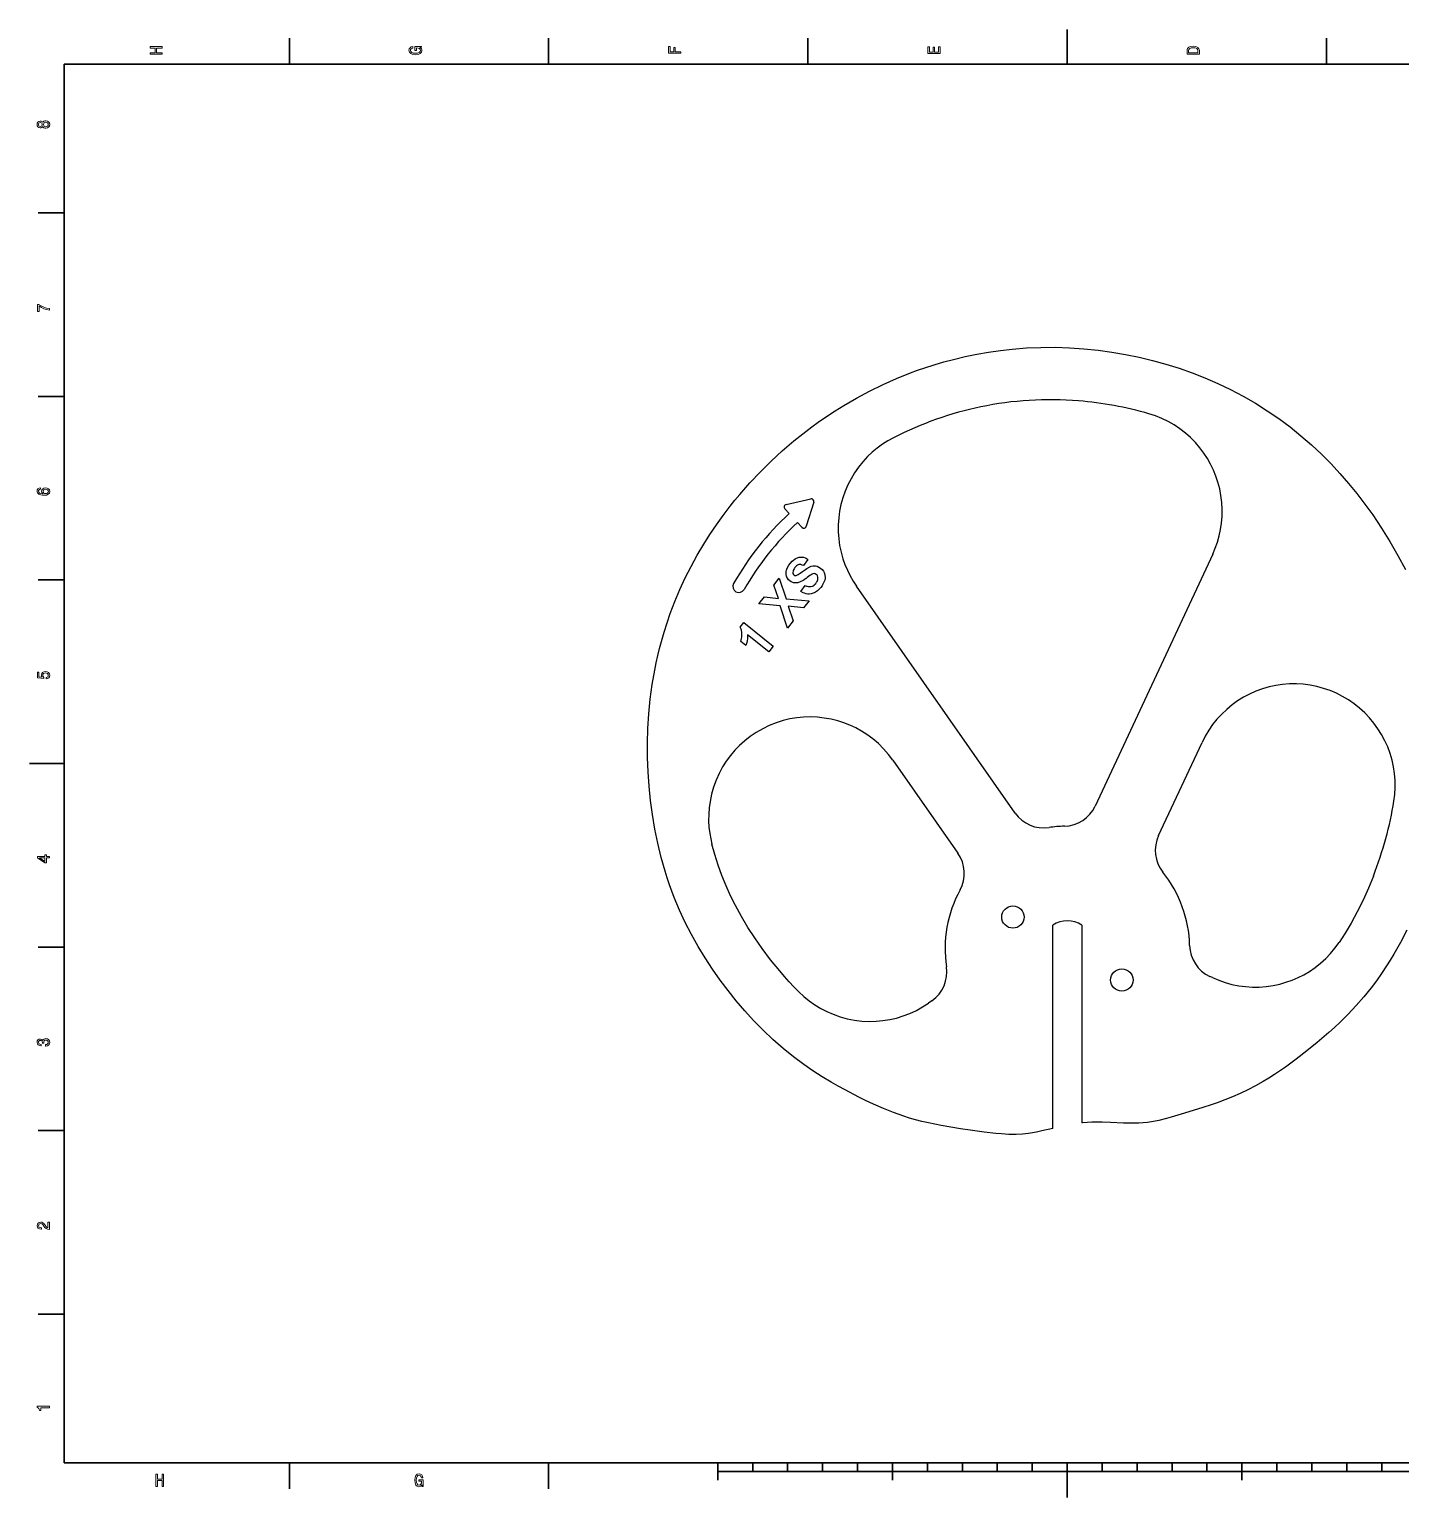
# Model space of a CAD drawing. Extents: x 0 to 594, y 0 to 420.
# Drawn here: x 0 to 392.4, y 0 to 420 of the extents above; entities that cross this region are included whole.
import ezdxf

# ---------------------------------------------------------------- set-up
doc = ezdxf.new("R2010")
doc.units = 0

msp = doc.modelspace()

# ---------------------------------------------------------------- linework, layer by layer
at = {"color": 7, "lineweight": 35, "ltscale": 0.1875}
for p, q in [((74.400002, 409.963135), (74.400002, 417.463135)), ((148.600006, 409.963135), (148.600006, 417.463135)), ((222.800003, 409.963135), (222.800003, 417.463135)), ((371.200012, 409.963135), (371.200012, 417.463135)), ((10, 367.463135), (2.5, 367.463135)), ((10, 314.963135), (2.5, 314.963135)), ((10, 262.463135), (2.5, 262.463135)), ((10, 157.46312), (2.5, 157.46312)), ((10, 104.96312), (2.5, 104.96312)), ((10, 52.46312), (2.5, 52.46312)), ((74.400002, 9.96312), (74.400002, 2.46312)), ((148.600006, 9.96312), (148.600006, 2.46312))]:
    msp.add_line(p, q, dxfattribs=at)
at = {"color": 7, "lineweight": 35, "ltscale": 0.25}
for p, q in [((297, 409.963135), (297, 419.963135)), ((10, 209.96312), (0, 209.96312)), ((297, 9.96312), (297, -0.03688))]:
    msp.add_line(p, q, dxfattribs=at)
at = {"color": 7, "lineweight": 35}
for p, q in [((584, 409.963135), (10, 409.963135)), ((10, 409.963135), (10, 9.96312)), ((10, 9.96312), (584, 9.96312)), ((197, 7.46312), (397, 7.46312))]:
    msp.add_line(p, q, dxfattribs=at)
at = {"ltscale": 0.180422}
for p, q in [((216.574509, 284.069672), (223.61557, 285.652985)), ((224.496078, 284.697876), (222.346741, 277.808502))]:
    msp.add_line(p, q, dxfattribs=at)
at = {"ltscale": 0.046461}
for p, q in [((217.447311, 281.463196), (216.187622, 282.82959)), ((221.079346, 277.523499), (219.819672, 278.889893))]:
    msp.add_line(p, q, dxfattribs=at)
for p, q in [((338.646332, 269.882446), (305.032745, 197.797882)), ((282.129456, 195.794098), (236.702728, 260.670197)), ((323.158905, 189.34552), (335.584503, 215.99231)), ((247.135208, 210.90213), (265.746399, 184.322571)), ((292.887726, 105.587173), (292.912384, 163.751678)), ((301.212372, 163.748154), (301.188385, 107.149498))]:
    msp.add_line(p, q)
at = {"ltscale": 0.054251}
msp.add_line((222.801483, 268.339081), (221.525452, 266.583832), dxfattribs=at)
at = {"ltscale": 0.062805}
msp.add_line((213.032288, 260.99765), (214.597229, 262.962891), dxfattribs=at)
at = {"ltscale": 0.101087}
msp.add_line((214.41684, 257.198608), (213.032288, 260.99765), dxfattribs=at)
at = {"ltscale": 0.154817}
msp.add_line((214.597229, 262.962891), (216.5961, 257.101685), dxfattribs=at)
at = {"ltscale": 0.052983}
msp.add_line((220.820343, 259.149475), (221.973938, 260.927338), dxfattribs=at)
at = {"ltscale": 0.063354}
msp.add_line((208.798218, 255.680695), (210.376862, 257.663086), dxfattribs=at)
at = {"ltscale": 0.101665}
msp.add_line((210.376862, 257.663086), (214.41684, 257.198608), dxfattribs=at)
at = {"ltscale": 0.16576}
msp.add_line((216.5961, 257.101685), (223.201996, 256.531982), dxfattribs=at)
at = {"ltscale": 0.065369}
msp.add_line((223.201996, 256.531982), (221.573151, 254.486542), dxfattribs=at)
at = {"ltscale": 0.152925}
msp.add_line((214.885986, 255.083511), (208.798218, 255.680695), dxfattribs=at)
at = {"ltscale": 0.167442}
msp.add_line((216.983215, 248.722656), (214.885986, 255.083511), dxfattribs=at)
at = {"ltscale": 0.11027}
msp.add_line((221.573151, 254.486542), (217.185471, 254.937683), dxfattribs=at)
at = {"ltscale": 0.11037}
msp.add_line((217.185471, 254.937683), (218.602921, 250.756638), dxfattribs=at)
at = {"ltscale": 0.041748}
msp.add_line((203.393677, 248.964447), (204.43396, 250.270767), dxfattribs=at)
at = {"ltscale": 0.269531}
msp.add_line((204.43396, 250.270767), (212.867767, 243.554657), dxfattribs=at)
at = {"ltscale": 0.065003}
msp.add_line((218.602921, 250.756638), (216.983215, 248.722656), dxfattribs=at)
at = {"ltscale": 0.046692}
msp.add_line((205.082321, 243.724808), (203.621307, 244.88826), dxfattribs=at)
at = {"ltscale": 0.193909}
msp.add_line((211.585693, 241.944672), (205.518158, 246.776428), dxfattribs=at)
at = {"ltscale": 0.051452}
msp.add_line((212.867767, 243.554657), (211.585693, 241.944672), dxfattribs=at)
at = {"ltscale": 0.020227}
msp.add_line((338.553436, 148.722122), (337.82016, 149.064056), dxfattribs=at)
at = {"ltscale": 0.02957}
msp.add_line((258.302704, 142.107178), (257.333801, 141.428757), dxfattribs=at)
at = {"ltscale": 0.005584}
msp.add_line((301.410706, 107.170837), (301.188385, 107.149498), dxfattribs=at)
at = {"color": 7, "lineweight": 35, "ltscale": 0.125}
for p, q in [((197, 9.96312), (197, 4.96312)), ((247, 9.96312), (247, 4.96312)), ((347, 9.96312), (347, 4.96312))]:
    msp.add_line(p, q, dxfattribs=at)
at = {"color": 7, "lineweight": 35, "ltscale": 0.0625}
for p, q in [((207, 9.96312), (207, 7.46312)), ((217, 9.96312), (217, 7.46312)), ((227, 9.96312), (227, 7.46312)), ((237, 9.96312), (237, 7.46312)), ((257, 9.96312), (257, 7.46312)), ((267, 9.96312), (267, 7.46312)), ((277, 9.96312), (277, 7.46312)), ((287, 9.96312), (287, 7.46312)), ((307, 9.96312), (307, 7.46312)), ((317, 9.96312), (317, 7.46312)), ((327, 9.96312), (327, 7.46312)), ((337, 9.96312), (337, 7.46312)), ((357, 9.96312), (357, 7.46312)), ((367, 9.96312), (367, 7.46312)), ((377, 9.96312), (377, 7.46312)), ((387, 9.96312), (387, 7.46312))]:
    msp.add_line(p, q, dxfattribs=at)
at = {"color": 7, "lineweight": 13}
for points in [[(38.033573, 412.837799), (38.033573, 413.275391), (36.389481, 413.275391), (36.389481, 414.583466), (38.033573, 414.583466), (38.033573, 415.016357), (34.533573, 415.016357), (34.533573, 414.583466), (35.960808, 414.583466), (35.960808, 413.275391), (34.533573, 413.275391), (34.533573, 412.837799)], [(111.764557, 414.790497), (112.233574, 414.870483), (112.233574, 415.105774), (110.342361, 415.105774), (110.342361, 413.915314), (110.771034, 413.915314), (110.771034, 414.649353), (110.8013, 414.649353), (111.265274, 414.592865), (111.608215, 414.442322), (111.825073, 414.211761), (111.895676, 413.924713), (111.804901, 413.604767), (111.532562, 413.355377), (111.083717, 413.195404), (110.468445, 413.138947), (109.858215, 413.190704), (109.409363, 413.350677), (109.137032, 413.604767), (109.041214, 413.948242), (109.091644, 414.183502), (109.232857, 414.376434), (109.469887, 414.517609), (109.787605, 414.597595), (109.787605, 415.063416), (109.303459, 414.941071), (108.940346, 414.71051), (108.718445, 414.385834), (108.637749, 413.976471), (108.763832, 413.440063), (109.131989, 413.0354), (109.71196, 412.776611), (110.483574, 412.687225), (111.260231, 412.776611), (111.840202, 413.0354), (112.208359, 413.416534), (112.329391, 413.896484), (112.289047, 414.164703), (112.188187, 414.404663), (112.011673, 414.611694)], [(186.433578, 413.107635), (186.433578, 413.512878), (184.824783, 413.512878), (184.824783, 414.785217), (184.406204, 414.785217), (184.406204, 413.512878), (183.357208, 413.512878), (183.357208, 415.077148), (182.933578, 415.077148), (182.933578, 413.107635)], [(260.633545, 413.085846), (260.633545, 415.003082), (260.2099, 415.003082), (260.2099, 413.486725), (259.02475, 413.486725), (259.02475, 414.837494), (258.606171, 414.837494), (258.606171, 413.486725), (257.55719, 413.486725), (257.55719, 414.968231), (257.133545, 414.968231), (257.133545, 413.085846)], [(331.333557, 413.924713), (331.333557, 412.837799), (334.833557, 412.837799), (334.833557, 413.924713), (334.722595, 414.437592), (334.384705, 414.818726), (333.834991, 415.054016), (333.083557, 415.138702), (332.316986, 415.063416), (332.014404, 414.969299), (331.772308, 414.837555), (331.444519, 414.456421), (331.363831, 414.207031)], [(331.752136, 413.891785), (331.827789, 414.24939), (332.059784, 414.49408), (332.473328, 414.639923), (333.083557, 414.686981), (333.673615, 414.635223), (334.087158, 414.489349), (334.33429, 414.23999), (334.414978, 413.891785), (334.414978, 413.275391), (331.752136, 413.275391)], [(3.847407, 392.210571), (3.988618, 391.988342), (4.185303, 391.835846), (4.432422, 391.73999), (4.729972, 391.709473), (5.178819, 391.779205), (5.526802, 391.979645), (5.748704, 392.306458), (5.834439, 392.750885), (5.748704, 393.190979), (5.526802, 393.517792), (5.178819, 393.718231), (4.729972, 393.792297), (4.432422, 393.757446), (4.185303, 393.665924), (3.988618, 393.509064), (3.847407, 393.291199), (3.72637, 393.465485), (3.559943, 393.587494), (3.358214, 393.661591), (3.111096, 393.687714), (2.753027, 393.618011), (2.465563, 393.434998), (2.278963, 393.138702), (2.208358, 392.750885), (2.278963, 392.358734), (2.465563, 392.062439), (2.753027, 391.875061), (3.111096, 391.809692), (3.358214, 391.831482), (3.559943, 391.905579)], [(3.151442, 392.223663), (2.92954, 392.258514), (2.75807, 392.363098), (2.652162, 392.528656), (2.611816, 392.750885), (2.652162, 392.96875), (2.75807, 393.134338), (2.92954, 393.238922), (3.151442, 393.278137), (3.378387, 393.238922), (3.5549, 393.134338), (3.670894, 392.96875), (3.706197, 392.750885), (3.665851, 392.528656), (3.5549, 392.363098), (3.378387, 392.258514)], [(4.719885, 392.127777), (4.452594, 392.167023), (4.250865, 392.293365), (4.119741, 392.489441), (4.074352, 392.750885), (4.119741, 393.007965), (4.250865, 393.204071), (4.452594, 393.330414), (4.719885, 393.373993), (5.007349, 393.330414), (5.224208, 393.204071), (5.365419, 393.007965), (5.410808, 392.750885), (5.365419, 392.489441), (5.224208, 392.293365), (5.007349, 392.167023)], [(5.733574, 339.645233), (5.733574, 340.085327), (4.901442, 340.229095), (4.124784, 340.481842), (3.403603, 340.839142), (2.727811, 341.305359), (2.309223, 341.305359), (2.309223, 339.231262), (2.768157, 339.231262), (2.768157, 340.887054), (3.448992, 340.407745), (4.160087, 340.046112), (4.916572, 339.793365)], [(3.176658, 288.796661), (2.768157, 288.713867), (2.465563, 288.522156), (2.27392, 288.22583), (2.208358, 287.842407), (2.243661, 287.585327), (2.339482, 287.363098), (2.495822, 287.167023), (2.717724, 287.001434), (2.995102, 286.870697), (3.332998, 286.774841), (3.731413, 286.713837), (4.18026, 286.696411), (4.896399, 286.766144), (5.415851, 286.979645), (5.728531, 287.323883), (5.834439, 287.794464), (5.743661, 288.217133), (5.506629, 288.539581), (5.13343, 288.748718), (4.659367, 288.822815), (4.18026, 288.748718), (3.812104, 288.548279), (3.580116, 288.238922), (3.499424, 287.855469), (3.600289, 287.441528), (3.887753, 287.132141), (3.332998, 287.19751), (2.934583, 287.336945), (2.697551, 287.550446), (2.61686, 287.846741), (2.657206, 288.064636), (2.763113, 288.230194), (2.939626, 288.339142), (3.176658, 288.395782)], [(4.66441, 288.400146), (4.982133, 288.352203), (5.224208, 288.230194), (5.385592, 288.034119), (5.436024, 287.7901), (5.385592, 287.53302), (5.229251, 287.336945), (4.987177, 287.210571), (4.669453, 287.171356), (4.356773, 287.214935), (4.119741, 287.336945), (3.968445, 287.537384), (3.912969, 287.807526), (3.968445, 288.042847), (4.114698, 288.230194), (4.35173, 288.352203)], [(4.82075, 234.170288), (5.234295, 234.266144), (5.557061, 234.47966), (5.75879, 234.793381), (5.834439, 235.19426), (5.743661, 235.634354), (5.496542, 235.978592), (5.103171, 236.196457), (4.598848, 236.279236), (4.129828, 236.20517), (3.761672, 235.996017), (3.524641, 235.66922), (3.438906, 235.246552), (3.499424, 234.919754), (3.665851, 234.667023), (2.722767, 234.789032), (2.722767, 236.113663), (2.309223, 236.113663), (2.309223, 234.497086), (4.165131, 234.257431), (4.165131, 234.606018), (3.928099, 234.858749), (3.842364, 235.181198), (3.89784, 235.460068), (4.059223, 235.673569), (4.306341, 235.808655), (4.624064, 235.856583), (4.941788, 235.808655), (5.188906, 235.66922), (5.345246, 235.455704), (5.400722, 235.181198), (5.365419, 234.950256), (5.249424, 234.771606), (5.067868, 234.640884), (4.82075, 234.575516)], [(5.733574, 182.938217), (5.733574, 183.361694), (4.866139, 183.361694), (4.866139, 183.82753), (4.462681, 183.82753), (4.462681, 183.361694), (2.309223, 183.361694), (2.309223, 182.933517), (4.422335, 181.503098), (4.866139, 181.503098), (4.866139, 182.938217)], [(4.462681, 181.898346), (2.894237, 182.938217), (4.462681, 182.938217)], [(4.634151, 129.152863), (4.669453, 129.152863), (5.153603, 129.22258), (5.516716, 129.427368), (5.748704, 129.749817), (5.834439, 130.176834), (5.748704, 130.630005), (5.526802, 130.969864), (5.173776, 131.187744), (4.719885, 131.266174), (4.422335, 131.231308), (4.18026, 131.135452), (3.993661, 130.978592), (3.857494, 130.76944), (3.585159, 131.052658), (3.151442, 131.152878), (2.75807, 131.087524), (2.46052, 130.900146), (2.27392, 130.595139), (2.208358, 130.176834), (2.28905, 129.784668), (2.510952, 129.484009), (2.863978, 129.287933), (3.332998, 129.22258), (3.368301, 129.22258), (3.368301, 129.610382), (3.045534, 129.645233), (2.813545, 129.75853), (2.672335, 129.941544), (2.621903, 130.198624), (2.662249, 130.425201), (2.768157, 130.590775), (2.939626, 130.690994), (3.171615, 130.730209), (3.418733, 130.690994), (3.585159, 130.586426), (3.686024, 130.403412), (3.716283, 130.155045), (3.71124, 129.985107), (4.109655, 129.985107), (4.099568, 130.198624), (4.144958, 130.473129), (4.265995, 130.677933), (4.462681, 130.799927), (4.719885, 130.843506), (5.012393, 130.795578), (5.229251, 130.66922), (5.365419, 130.468781), (5.410808, 130.202972), (5.360375, 129.928467), (5.209079, 129.728027), (4.967004, 129.601669), (4.634151, 129.553726)], [(5.733574, 76.687706), (5.733574, 78.766159), (5.299857, 78.766159), (5.299857, 77.123444), (5.062825, 77.214943), (4.866139, 77.371811), (4.50807, 77.855476), (4.356773, 78.112564), (4.139915, 78.400146), (3.887753, 78.604942), (3.590203, 78.722588), (3.252306, 78.766159), (2.828675, 78.692085), (2.495822, 78.487289), (2.284007, 78.173561), (2.208358, 77.768333), (2.294093, 77.350021), (2.531125, 77.031937), (2.909367, 76.827141), (3.408646, 76.757423), (3.479252, 76.757423), (3.479252, 77.153946), (3.438906, 77.153946), (3.095966, 77.193161), (2.843805, 77.310806), (2.682422, 77.498177), (2.626946, 77.746544), (2.677378, 77.999268), (2.803459, 78.186638), (3.000145, 78.30864), (3.247263, 78.352211), (3.479252, 78.321716), (3.675937, 78.238922), (3.847407, 78.099487), (3.998704, 77.907768), (4.160087, 77.650681), (4.472767, 77.223663), (4.805621, 76.923004), (5.209079, 76.744354), (5.718445, 76.687706)], [(5.733574, 25.649498), (5.733574, 26.086863), (2.208358, 26.086863), (2.208358, 25.76004), (2.515995, 25.673529), (2.722767, 25.500505), (2.843805, 25.236166), (2.884151, 24.870893), (3.24222, 24.870893), (3.24222, 25.649498)], [(36.224667, 3.179545), (36.662262, 3.179545), (36.662262, 4.823637), (37.970345, 4.823637), (37.970345, 3.179545), (38.403233, 3.179545), (38.403233, 6.679545), (37.970345, 6.679545), (37.970345, 5.252312), (36.662262, 5.252312), (36.662262, 6.679545), (36.224667, 6.679545)], [(112.37738, 3.648565), (112.457367, 3.179545), (112.692635, 3.179545), (112.692635, 5.070755), (111.50219, 5.070755), (111.50219, 4.642081), (112.236221, 4.642081), (112.236221, 4.611822), (112.179756, 4.147845), (112.029182, 3.804905), (111.798622, 3.588047), (111.511597, 3.517442), (111.191635, 3.60822), (110.942253, 3.880554), (110.782272, 4.329401), (110.725807, 4.944675), (110.777565, 5.554905), (110.937546, 6.003753), (111.191635, 6.276087), (111.535126, 6.371908), (111.770393, 6.321476), (111.96331, 6.180265), (112.104469, 5.943234), (112.184464, 5.625511), (112.650291, 5.625511), (112.527946, 6.10966), (112.297386, 6.472773), (111.972717, 6.694675), (111.563354, 6.775367), (111.026947, 6.649286), (110.622292, 6.28113), (110.363495, 5.701159), (110.274094, 4.929545), (110.363495, 4.152888), (110.622292, 3.572917), (111.003426, 3.204761), (111.483368, 3.083724), (111.751572, 3.12407), (111.991539, 3.224934), (112.198578, 3.401447)]]:
    msp.add_lwpolyline(points, close=True, dxfattribs=at)
for points in [[(292.887726, 105.587173), (289.770264, 104.847366), (288.228912, 104.527512), (285.91687, 104.152237), (284.167328, 103.96933), (282.396973, 103.876724), (280.294434, 103.878433), (278.1633, 103.983673), (276.54953, 104.117081), (273.265594, 104.483826), (269.206116, 105.035355), (266.454102, 105.447548), (263.681702, 105.896698), (260.904663, 106.393463), (257.292755, 107.13945), (255.440384, 107.579071), (253.603989, 108.060593), (251.913223, 108.548065), (250.236923, 109.075554), (247.314423, 110.103035), (244.439285, 111.244293), (241.599884, 112.486954), (239.485275, 113.477646), (237.377365, 114.513641), (233.430771, 116.571655), (231.458984, 117.658676), (229.488586, 118.788567), (226.865845, 120.369583), (224.253265, 122.046097), (221.658875, 123.827789), (218.650848, 126.060768), (215.697632, 128.448486), (212.809814, 130.986771), (209.994919, 133.666138), (207.259399, 136.472916), (204.743042, 139.239502), (202.307953, 142.094528), (199.958832, 145.026611), (197.701157, 148.026093), (195.540222, 151.087067), (193.404999, 154.327744), (191.386154, 157.633743), (189.489532, 161.008514), (187.719635, 164.457672), (186.079865, 167.987045), (184.572739, 171.600998), (183.200165, 175.30043), (182.551147, 177.222977), (181.937653, 179.166489), (180.816849, 183.113617), (179.837158, 187.134521), (178.997971, 191.220016), (178.298721, 195.360611), (177.756485, 199.39856), (177.344315, 203.471985), (177.06308, 207.572571), (176.914215, 211.691803), (176.899567, 215.821381), (177.021423, 219.953644), (177.28891, 224.163818), (177.703888, 228.362152), (178.269165, 232.541138), (178.987305, 236.693207), (179.406143, 238.765167), (179.864258, 240.827545), (180.357635, 242.862946), (180.889954, 244.887177), (181.66362, 247.57811), (182.507095, 250.245514), (183.42012, 252.887466), (184.730103, 256.330811), (186.158386, 259.722961), (187.702484, 263.060577), (189.359283, 266.340759), (191.125275, 269.560913), (192.996689, 272.718872), (194.767807, 275.506226), (196.61821, 278.240356), (198.545074, 280.920105), (200.545715, 283.544373), (201.91925, 285.262573), (203.323822, 286.955414), (206.223938, 290.263672), (209.198669, 293.421875), (212.285385, 296.474487), (215.481934, 299.418274), (218.786743, 302.249756), (222.198425, 304.965515), (223.943909, 306.278809), (225.715546, 307.561737), (228.11795, 309.224182), (230.565643, 310.830383), (233.057648, 312.378967), (236.718109, 314.502777), (240.4646, 316.500183), (244.293076, 318.366699), (248.198853, 320.097595), (252.176636, 321.68811), (254.190765, 322.42923), (256.220734, 323.133453), (258.950623, 324.014099), (261.705414, 324.826874), (264.483215, 325.570557), (267.796448, 326.35968), (271.134918, 327.048645), (274.494568, 327.636047), (277.871765, 328.120911), (281.26297, 328.502441)], [(281.26297, 328.502441), (285.353516, 328.824097), (289.453705, 328.996246), (293.557739, 329.019592), (297.659546, 328.895355), (301.752747, 328.625244), (305.830261, 328.211304), (309.784271, 327.671387), (313.710785, 326.999023), (317.604187, 326.19632), (321.458771, 325.26535), (325.268738, 324.207947), (329.028473, 323.025787), (332.732666, 321.720215), (336.376495, 320.292206), (340.113373, 318.670624), (343.773926, 316.917297), (347.35318, 315.033386), (350.846985, 313.020081), (354.251892, 310.878845), (357.565155, 308.611359), (360.784424, 306.21994), (363.907776, 303.707458), (366.933624, 301.077576), (369.860413, 298.334869), (372.509521, 295.6698), (375.07074, 292.914673), (377.544067, 290.0737), (379.929504, 287.151367), (382.226776, 284.152283), (384.435516, 281.081116), (385.717987, 279.205688), (386.96814, 277.306915), (389.370483, 273.442932), (391.640076, 269.495911), (393.773529, 265.47168)], [(338.646332, 269.882446), (339.371155, 271.574249), (339.988251, 273.309875), (340.49411, 275.081787), (340.885345, 276.881531), (341.159912, 278.701233), (341.325073, 280.672974), (341.35614, 282.651642), (341.25354, 284.627991), (341.017761, 286.592804), (340.649261, 288.536804), (340.148499, 290.450684), (339.563446, 292.19931), (338.866547, 293.908325), (338.061829, 295.570496), (337.154205, 297.177979), (336.148102, 298.723846), (334.96814, 300.301483), (333.68454, 301.794891), (332.301758, 303.196716), (330.825378, 304.50058), (329.258972, 305.704041), (327.614471, 306.798828), (325.899719, 307.780396), (324.122681, 308.643982), (322.291321, 309.384949), (320.413666, 309.998627)], [(247.292252, 303.143005), (245.679428, 302.256042), (244.124664, 301.268311), (242.635284, 300.183472), (241.219025, 299.006104), (239.882294, 297.741119), (238.538376, 296.289368), (237.295853, 294.749634), (236.160019, 293.129486), (235.136246, 291.436401), (234.229919, 289.677979), (233.446411, 287.861816), (232.790909, 285.996948), (232.264832, 284.090454), (231.869476, 282.151642), (231.605988, 280.190399), (231.475479, 278.216614), (231.478973, 276.239563), (231.616898, 274.274567), (231.889435, 272.324524), (232.294983, 270.397583), (232.830475, 268.501709), (233.413589, 266.847809), (234.09465, 265.231689), (234.871384, 263.659363), (235.741516, 262.136841), (236.702728, 260.670197)], [(217.69342, 267.144867), (218.293701, 267.822052), (218.632141, 268.139923), (219.174683, 268.514465), (219.532333, 268.688354), (220.28244, 268.973419)], [(220.28244, 268.973419), (220.85643, 269.00412), (221.141602, 268.999237), (221.56015, 268.942413), (221.990265, 268.795715), (222.268402, 268.657715), (222.801483, 268.339081)], [(216.685211, 263.533203), (216.585724, 263.990967), (216.552795, 264.567566), (216.598785, 264.912659), (216.669342, 265.259216)], [(216.669342, 265.259216), (216.871902, 265.799133), (217.354492, 266.681183), (217.69342, 267.144867)], [(219.083466, 266.009857), (218.842224, 265.673218), (218.606262, 265.215454), (218.54744, 265.017914), (218.465485, 264.610687)], [(218.465485, 264.610687), (218.505875, 264.299805), (218.661346, 264.040741), (218.77243, 263.926208)], [(220.222565, 266.858276), (219.868271, 266.704437), (219.547958, 266.500946), (219.27356, 266.232361), (219.083466, 266.009857)], [(219.483124, 263.772217), (220.004089, 264.003815), (220.610016, 264.363068), (221.285614, 264.883514)], [(221.525452, 266.583832), (221.198242, 266.741577), (220.766083, 266.865417), (220.586243, 266.875916), (220.222565, 266.858276)], [(221.285614, 264.883514), (222.077744, 265.481323), (222.485443, 265.751556), (223.347824, 266.232727)], [(223.347824, 266.232727), (223.759827, 266.377014), (224.288284, 266.484375), (224.612564, 266.493256), (224.940659, 266.48111)], [(224.940659, 266.48111), (225.404877, 266.369995), (225.947601, 266.150726), (226.156647, 266.024353), (226.54541, 265.750916)], [(226.54541, 265.750916), (226.896515, 265.413879), (227.264954, 264.937653), (227.431, 264.614594), (227.578186, 264.273071)], [(217.595825, 262.213501), (217.282547, 262.515625), (216.956909, 262.942078), (216.81192, 263.230896), (216.685211, 263.533203)], [(219.901962, 261.641022), (219.365784, 261.608887), (219.099411, 261.612122), (218.70871, 261.664276), (218.481232, 261.7323), (218.045135, 261.938293), (217.595825, 262.213501)], [(218.77243, 263.926208), (219.039215, 263.786469), (219.180969, 263.756439), (219.483124, 263.772217)], [(222.256638, 262.893097), (221.696686, 262.478912), (221.407806, 262.286102), (220.612335, 261.884003), (219.901962, 261.641022)], [(221.973938, 260.927338), (222.393768, 260.729828), (222.608887, 260.648193), (222.935059, 260.569214), (223.271301, 260.5466), (223.675674, 260.559967)], [(223.675674, 260.559967), (224.084824, 260.705566), (224.279877, 260.796234), (224.558701, 260.981995), (224.733124, 261.140167), (225.043945, 261.478699)], [(224.554398, 264.279449), (224.195587, 264.204224), (224.027588, 264.138672), (223.704651, 263.958984)], [(225.200623, 264.050415), (224.96051, 264.19754), (224.832275, 264.243378), (224.554398, 264.279449)], [(225.043945, 261.478699), (225.302841, 261.837677), (225.416962, 262.025116), (225.549179, 262.32196), (225.628159, 262.638733), (225.680542, 262.989441)], [(225.680542, 262.989441), (225.641968, 263.304993), (225.51355, 263.673248), (225.421127, 263.806152), (225.200623, 264.050415)], [(227.611572, 262.39267), (227.381027, 261.799561), (227.020447, 261.102448), (226.839233, 260.830811), (226.462646, 260.320862)], [(227.578186, 264.273071), (227.690369, 263.794556), (227.738861, 263.177429), (227.7117, 262.914948), (227.611572, 262.39267)], [(223.778168, 258.460663), (223.119827, 258.433136), (222.789658, 258.440704), (222.308731, 258.503815), (221.796112, 258.6633), (221.464874, 258.809692), (220.820343, 259.149475)], [(226.462646, 260.320862), (225.84729, 259.635437), (225.501114, 259.313934), (224.946991, 258.93515), (224.569824, 258.754272), (223.778168, 258.460663)], [(203.929688, 246.880402), (203.896912, 247.440125), (203.764771, 248.126266), (203.657806, 248.411301), (203.393677, 248.964447)], [(203.621307, 244.88826), (203.825623, 245.671967), (203.884735, 246.065872), (203.929688, 246.880402)], [(205.518158, 246.776428), (205.524918, 246.001205), (205.507874, 245.603149), (205.436493, 245.035141), (205.338684, 244.594391), (205.082321, 243.724808)], [(390.506836, 199.177444), (390.750214, 201.138031), (390.859253, 203.11087), (390.834412, 205.0867), (390.675964, 207.056274), (390.384338, 209.010361), (389.959869, 210.939697), (389.403534, 212.835358), (388.718811, 214.688782), (387.909851, 216.491699), (386.980804, 218.235794), (385.935791, 219.912811), (384.778992, 221.514481), (383.515106, 223.032806), (382.150421, 224.461609), (380.691956, 225.794769), (379.146729, 227.026215), (377.521667, 228.149872), (375.823822, 229.159637), (374.060425, 230.050049), (372.23996, 230.817886), (370.371338, 231.460526), (368.463501, 231.975311), (366.525391, 232.359665), (364.565796, 232.610962), (362.593597, 232.727173), (360.617798, 232.708618), (358.647583, 232.556244), (356.69223, 232.270966), (354.760986, 231.85376), (352.863068, 231.305542), (351.007751, 230.628036), (349.20282, 229.825104), (347.456268, 228.901428), (345.776184, 227.861725), (344.170593, 226.710693), (342.647522, 225.453049), (341.21048, 224.089783), (339.869904, 222.631134), (338.631409, 221.084579), (337.50061, 219.457581), (336.483093, 217.757675), (335.584503, 215.99231)], [(247.135208, 210.90213), (245.863205, 212.584015), (244.472092, 214.169067), (242.969971, 215.64946), (241.364944, 217.01741), (239.66507, 218.265137), (238.108154, 219.251083), (236.489166, 220.13623), (234.815872, 220.917053), (233.097595, 221.590088), (231.342438, 222.152588), (229.425018, 222.630951), (227.482147, 222.976715), (225.520081, 223.18869), (223.545349, 223.266815), (221.571899, 223.211212), (219.604309, 223.021973), (217.654327, 222.69928), (215.733612, 222.244019), (213.721405, 221.613281), (211.760071, 220.837982), (209.859802, 219.922943), (208.03067, 218.873032), (206.282867, 217.693039), (204.728607, 216.474869), (203.260117, 215.15271), (201.883881, 213.733322), (200.606903, 212.224106), (199.436005, 210.632507), (198.377472, 208.965576), (197.376709, 207.110016), (196.513611, 205.18631), (195.791855, 203.205078), (195.215088, 201.176956), (194.786987, 199.112564), (194.537109, 197.285034), (194.404602, 195.443237), (194.389481, 193.595581), (194.49115, 191.751648), (194.708923, 189.919891), (194.983612, 188.38353), (195.340912, 186.864273)], [(202.044708, 169.35672), (200.666473, 172.147827), (199.389343, 174.997192), (198.213943, 177.909409), (197.139969, 180.888199), (196.166138, 183.936005), (195.340912, 186.864273)], [(384.627075, 177.780441), (383.196777, 174.288544), (381.65863, 170.869446), (380.014374, 167.536163), (378.265167, 164.303436), (376.580444, 161.459229), (374.806854, 158.722519)], [(209.678192, 157.060349), (207.585571, 160.048965), (205.611328, 163.09314), (203.762207, 166.195099), (202.044739, 169.356628)], [(394.167664, 162.286926), (392.359589, 158.795349), (390.436615, 155.388107), (389.430908, 153.719803), (388.395203, 152.076996), (386.966919, 149.928619), (385.484009, 147.830841), (383.946167, 145.785721), (381.852722, 143.192551), (379.671753, 140.695374), (377.410767, 138.292603), (375.07843, 135.978592), (373.488617, 134.481506), (371.874451, 133.018143), (368.58606, 130.185059), (365.577667, 127.737686), (362.529572, 125.381454), (359.450592, 123.130203), (356.305573, 120.984726), (354.71347, 119.966766), (353.106567, 118.990128), (350.939636, 117.757996), (348.744385, 116.611488), (346.522461, 115.553635), (344.337311, 114.6073), (342.139099, 113.737701), (339.939026, 112.934799), (338.476074, 112.42997), (335.574341, 111.475677), (329.666748, 109.621841), (326.801849, 108.766602), (325.38562, 108.376381), (323.262573, 107.863098), (321.658173, 107.550903), (320.032776, 107.312454), (318.775665, 107.183807), (317.501221, 107.101013), (316.208984, 107.061035), (314.899017, 107.058472), (313.088379, 107.101654), (309.389313, 107.26239), (307.023132, 107.341599), (305.836426, 107.356262), (304.058289, 107.332764), (302.730469, 107.272263), (301.410706, 107.170837)], [(220.193375, 144.67868), (218.80748, 146.095261), (217.442673, 147.550461), (216.070984, 149.074142), (214.724548, 150.631027), (212.141922, 153.797028), (209.678802, 157.059509)], [(338.553436, 148.722122), (340.370117, 147.948853), (342.235657, 147.300476), (344.141022, 146.781021), (346.076904, 146.393524), (348.034607, 146.138885), (350.007324, 146.017273), (351.985535, 146.029404), (353.95813, 146.175934), (355.914154, 146.456879), (357.844238, 146.871078), (359.620026, 147.376846), (361.360321, 147.994141), (363.058167, 148.720215), (364.706482, 149.552353), (366.298309, 150.487778), (367.939728, 151.605804), (369.50119, 152.834595), (370.975769, 154.167679), (372.356262, 155.598022), (373.635529, 157.11853), (374.806854, 158.722519)], [(220.193375, 144.67868), (221.638138, 143.33017), (223.172333, 142.08313), (224.788162, 140.942657), (226.477432, 139.914078), (228.231934, 139.00264), (230.043732, 138.21315), (232.032013, 137.509445), (234.06337, 136.953384), (236.128265, 136.547287), (238.218842, 136.292358), (240.325424, 136.189178), (242.298431, 136.230438), (244.26622, 136.405228), (246.217407, 136.713638), (248.140671, 137.154846), (250.089981, 137.747437), (251.993225, 138.47522), (253.841125, 139.334091), (255.62442, 140.319962), (257.333801, 141.428757)]]:
    msp.add_lwpolyline(points)
for centre in [(281.474915, 166.043869), (312.644165, 148.030655)]:
    msp.add_circle(centre, 3.2)
for centre, radius, start, end in [((223.780106, 284.921265), 0.75, 342.673291, 102.673289), ((274.045044, 220.071442), 83.5, 132.673283, 150.263943), ((216.739044, 283.337952), 0.75, 102.673289, 222.673282), ((274.045044, 220.071442), 80, 132.673283, 150.263943), ((221.630768, 278.03186), 0.75, 222.673282, 342.673291), ((203.059906, 260.619873), 1.75, 150.263943, 330.263938), ((239.291595, 241.290833), 27.510038, 124.512955, 128.258344), ((295.969666, 202.024063), 10, 271.387803, 335), ((290.320984, 201.529861), 10, 215.000002, 278.612204), ((297.05954, 157.037262), 35, 91.387801, 98.612202), ((332.221985, 185.119324), 10, 154.999996, 218.612202), ((257.554901, 178.586807), 10, 331.387801, 35), ((297.05954, 157.037262), 35, 1.3878, 38.6122), ((297.05954, 157.037262), 35, 151.387796, 188.612194), ((297.05954, 157.037262), 7.891904, 58.249854, 121.70154), ((342.046326, 158.127136), 10, 181.387794, 244.999996), ((252.56694, 150.298691), 10, 305.000001, 8.6122)]:
    msp.add_arc(centre, radius, start, end)
for centre, major_axis, ratio, start_param, end_param in [((273.093445, 250.379059), (68.657532, 36.811737), 0.753686, 1.197844714, 1.5426357405), ((291.556305, 261.358276), (72.317169, 1.066406), 0.728105, 1.4392874778, 1.8299630302), ((305.176422, 273.897888), (61.987762, -13.17691), 0.611358, 1.4537947063, 1.7786075953), ((49.889023, 185.008514), (341.215973, 38.511749), 0.506081, 6.0228912743, 6.1439261213)]:
    msp.add_ellipse(centre, major_axis=major_axis, ratio=ratio, start_param=start_param, end_param=end_param)

doc.saveas('drawing.dxf')
